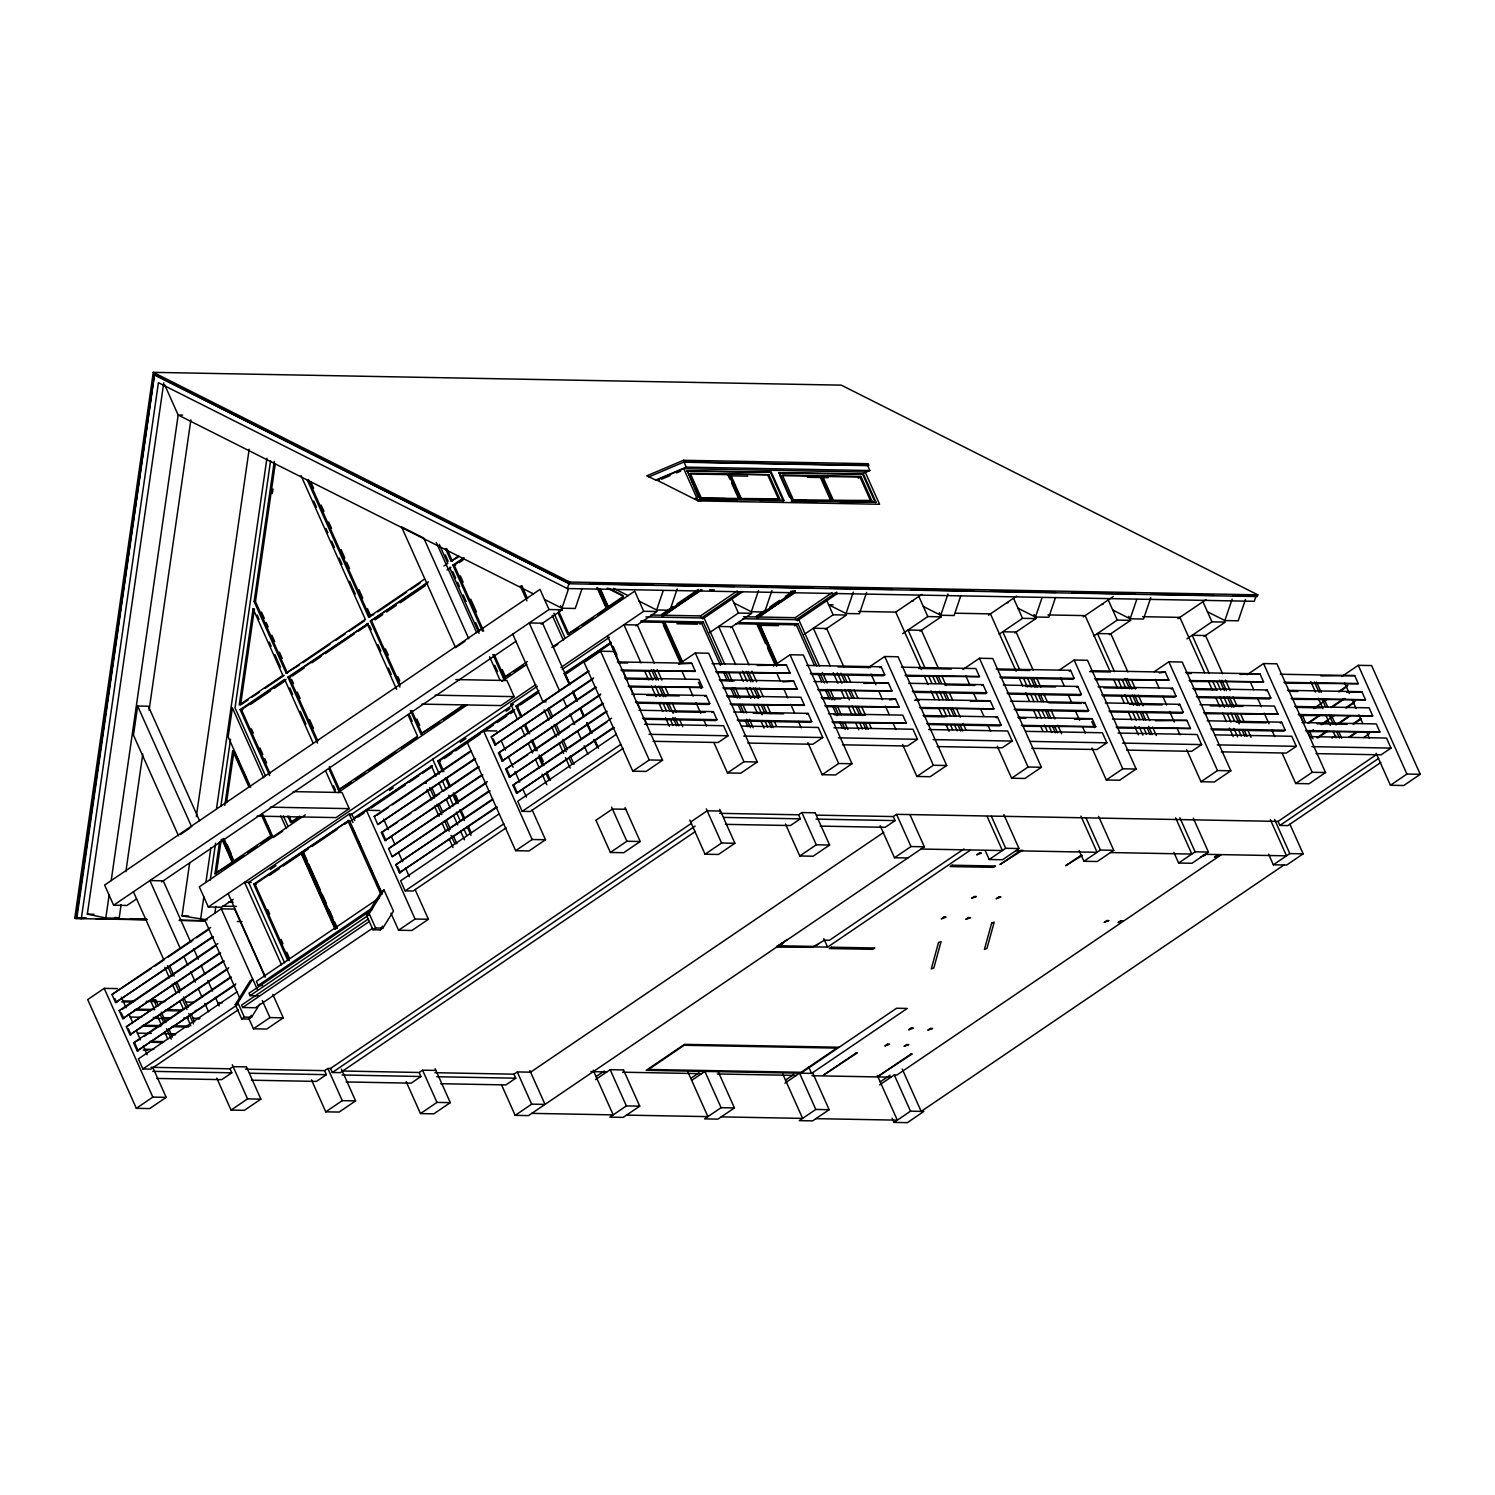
<?xml version="1.0" encoding="UTF-8"?>
<svg xmlns="http://www.w3.org/2000/svg" width="1495" height="1495" viewBox="0 0 1495 1495"><rect width="100%" height="100%" fill="white"/><g stroke="black" fill="none" stroke-linecap="round" stroke-linejoin="round"><path stroke-width="1.5" d="M74.75 918.266L153.275 372.348L841.293 385.149L1257.818 594.842L1257.239 596.561L569.203 583.76L154.415 374.927L76.226 918.565L74.75 918.266L84.075 918.435M154.415 374.927L76.899 917.668L81.328 918.603L158.414 382.683L567.315 588.544L1254.268 601.308L1256.006 596.187L1232.721 595.757M121.132 904.531L119.17 918.229L105.827 917.986L87.327 914.155L163.759 382.776M105.827 917.986L109.116 895.15M111.209 880.592L178.167 415.012L164.656 384.794M199.526 820.699L148.323 706.219L137.652 706.032L133.466 735.129L178.503 835.817M125.879 871.622L142.773 754.078M149.07 710.293L190.855 419.871M207.207 919.873L182.035 915.912L189.678 862.764M196.312 816.569L249.16 449.229M200.536 919.743L203.825 896.907M205.918 882.349L210.888 847.777M216.532 808.608L266.914 458.274M210.253 880.125L215.56 843.18M220.886 806.216L230.51 739.24M270.576 460.74L235.033 707.845L265.381 775.681M222.512 839.368L232.865 862.522L214.981 873.753L219.559 841.835M224.811 805.356L232.678 750.658L248.88 786.856M299.075 665.275L286.162 673.124L254.131 601.532L274.276 461.394M216.308 873.771L221.241 839.536M226.53 802.684L234.024 750.677M254.412 608.82L240.583 705.005L248.17 699.847M287.488 673.142L255.458 601.551L275.286 463.712M272.333 493.612L272.987 489.014M214.869 913.146L215.841 906.288M567.315 588.544L569.053 583.424L154.957 374.946M569.203 583.76L569.782 582.06L1257.818 594.842M544.498 599.458L561.933 608.222L568.455 589.03M581.798 589.273L575.257 608.465L561.933 608.222M639.206 601.214L656.641 609.979L663.163 590.787M677.216 588.899L669.966 610.24L656.641 609.979M733.914 602.971L751.331 611.754L758.582 590.413M771.925 590.674L764.674 611.997L751.331 611.754M833.07 604.821L828.622 604.727L846.039 613.511L853.29 592.169M866.633 592.431L859.382 613.754L846.039 613.511M923.331 606.484L940.747 615.267L947.998 593.945M960.612 596.318L954.09 615.51L940.747 615.267M1018.039 608.259L1035.456 617.024L1041.996 597.832M1055.321 598.075L1048.799 617.267L1035.456 617.024M1112.747 610.016L1130.164 618.78L1136.705 599.588M1150.758 597.701L1143.507 619.042L1130.164 618.78M1207.455 611.773L1224.872 620.537L1232.123 599.215M1245.466 599.476L1238.215 620.799L1224.872 620.537M235.276 1004.584L250.076 980.907L252.73 979.113L237.929 1002.79L235.276 1004.584L241.685 1018.899L248.936 1019.048L251.571 1017.254L259.831 1004.023M248.936 1019.048L251.291 1015.273M366.555 915.426L381.356 891.749L383.991 889.955L393.465 911.109L382.851 928.096L380.197 929.89L372.965 929.74L366.555 915.426L369.19 913.651L383.991 889.955M380.197 929.89L382.57 926.115M286.162 673.124L365.322 619.36L301 475.578M307.129 479.671L368.611 617.117L424.599 579.088M443.922 565.97L447.771 563.353L439.306 544.404M445.491 548.628L451.079 561.111L458.647 555.953M251.964 697.268L259.551 692.129M265.232 688.261L284.181 675.385M302.924 662.659L329.965 644.289M335.758 640.365L345.401 633.805M349.269 631.189L364.724 620.687M368.611 617.117L373.806 614.52M377.674 611.904L406.64 592.226M410.49 589.609L420.151 583.05M451.079 561.111L458.087 557.28M269.642 775.587L240.134 709.62L284.648 679.384L313.202 743.221M317.463 743.108L287.956 677.142L368.443 623.415L289.283 677.179L317.837 740.997M399.912 687.102L370.424 621.135L428.336 581.798M482.38 631.096L452.873 565.147L464.011 557.579M285.993 679.403L241.461 709.658L270.016 773.494M370.424 621.135L427.738 583.143M447.042 570.025L450.911 567.409L449.584 567.371L479.073 633.338M463.487 558.868L454.2 565.166L483.707 631.133M250.226 704.631L270.632 690.783M274.332 688.261L285.47 680.692M292.553 675.889L304.139 668.022M311.857 662.771L321.518 656.212M325.368 653.595L354.334 633.917M358.202 631.301L367.845 624.742M375.021 619.883L382.739 614.632M386.607 612.016L396.25 605.456M400.118 602.84L425.215 585.797M459.245 562.662L462.964 560.158M698.352 497.368L687.308 470.738L771.345 472.308L783.959 500.507L759.946 500.507M180.39 834.546L189.809 828.137M465.001 641.243L455.564 647.653L401.52 526.819L423.72 537.994L468.757 638.683M729.373 474.214L740.174 498.377L741.24 498.396L730.438 474.233L729.373 474.214L728.046 475.111L729.859 479.129M730.438 474.233L768.916 474.719L779.717 498.881L763.029 499.255M695.53 488.024L700.034 498.097L779.717 498.881M783.959 500.507L699.249 499.386L736.605 500.078M549.001 609.53L539.994 589.385L104.613 885.077L113.62 905.222L549.001 609.53L562.344 609.773L560.55 605.737M136.587 898.925L126.963 905.465L113.62 905.222M161.628 881.919L516.111 641.168M541.153 624.163L562.344 609.773M686.654 471.187L771.345 472.308M863.381 474.008L778.689 472.906L863.381 474.008L875.995 502.208L840.321 502.002M214.981 873.753L270.782 835.836L261.251 814.551M287.713 816.027L290.572 822.399L299.86 816.102M328.881 768.636L338.393 789.921L417.553 736.157L408.042 714.872M410.396 710.517L420.861 733.914L463.338 705.061M492.845 654.511L503.329 677.908L527.436 661.538M558.121 612.931L567.633 634.235L623.452 596.337L607.12 588.114M596.991 587.498L606.372 608.484L608.764 607.605M243.666 855.196L234.192 861.625L223.858 838.546M247.46 852.617L256.953 846.17M260.747 843.591L272.127 835.873M293.767 821.166L299.336 817.391M338.393 789.921L351.325 782.072M355.175 779.456L364.836 772.896M368.704 770.28L395.726 751.91M401.52 747.986L416.974 737.502M420.861 733.914L439.567 722.141M443.436 719.525L464.665 705.098M503.329 677.908L510.225 674.152M513.925 671.647L523.213 665.331M567.633 634.235L578.453 627.825M582.246 625.246L593.627 617.51M597.421 614.931L606.895 608.502L597.514 587.516M622.948 597.608L608.222 607.605L599.738 588.656M305.279 814.868L199.321 886.834L208.328 906.979L221.671 907.222L233.22 899.373M338.019 792.63L467.094 704.967M501.778 681.421L526.819 664.415M551.861 647.41L634.702 591.142L643.71 611.287L657.053 611.53L635.861 625.919M282.648 831.183L273.211 837.574L262.896 814.513M554.047 646.849L557.822 644.289M830.005 498.975L820.082 476.812L821.409 475.915L822.474 475.933L833.294 500.115L832.21 500.096M822.474 475.933L820.082 476.812M790.276 495.779L792.07 499.797L871.772 500.601L860.952 476.419L782.259 474.961L793.06 499.124M875.995 502.208L791.303 501.087L816.98 501.572M293.226 791.621L342.056 792.518L349.251 808.645L336.057 817.597L257.028 816.12M455.825 679.571L506.973 680.524L514.168 696.633L500.974 705.584L421.945 704.126M208.328 906.979L535.827 684.542M560.868 667.536L643.71 611.287M354.726 820.493L351.886 814.14L349.213 814.084L248.618 882.405L284.611 962.892M517.457 719.151L510.823 704.313L537.396 686.28M562.083 669.517L609.53 637.281M270.259 869.567L275.958 865.698M350.484 815.074L512.972 704.724M389.466 790.463L393.278 787.884M460.236 742.417L465.954 738.511M506.095 711.265L509.907 708.667M287.9 960.631L253.72 884.199L349.045 820.381L302.7 851.851L336.898 928.283M520.69 716.722L515.924 706.107L538.947 690.466M563.895 673.535L611.268 642.289L564.923 673.759L569.67 684.374M335.048 929.18L300.85 852.729L303.242 851.87L307.036 860.354M538.499 691.699L517.27 706.126L522.017 716.74M303.242 851.87L300.85 852.729M269.81 875.117L279.397 868.614M283.228 865.997L308.176 849.067M312.007 846.469L336.954 829.519M344.635 824.306L348.466 821.708M356.913 816.905L432.522 765.552L353.68 818.157L355.006 818.195M442.539 771.663L437.792 761.048L513.402 709.676M520.522 704.855L537.789 693.119M566.568 673.591L587.666 659.258M591.497 656.641L610.689 643.616M117.544 988.606L104.201 988.363L87.7 999.576L136.344 1108.318L149.687 1108.561L166.188 1097.367L152.826 1067.505M265.157 977.319L234.622 909.091L221.297 908.848L204.796 920.042L240.097 998.94M379.767 810.533L366.425 810.271L349.923 821.484L382.365 893.973M496.845 730.999L483.52 730.756L467.019 741.95L515.663 850.692L529.006 850.954L545.488 839.741L532.145 809.898M600.598 651.222L584.115 662.434L632.759 771.177L646.102 771.42L662.584 760.226L613.94 651.484L600.598 651.222L649.241 759.983L662.584 760.226M514.747 709.714L439.119 761.067L443.865 771.682M358.239 816.924L363.902 813.074M371.47 807.935L405.5 784.838M409.275 782.259L418.731 775.849M422.524 773.27L431.962 766.86M444.239 758.526L451.808 753.387M455.583 750.826L480.157 734.12M483.931 731.56L493.387 725.131M497.181 722.571L506.618 716.142M510.412 713.582L514.187 711.022M858.317 478.213L860.952 476.419M673.198 606.521L661.594 614.408L662.322 616.015L702.033 589.778M677.067 603.905L698.314 589.46M698.67 590.263L661.967 615.211L650.942 615.006M663.388 616.033L697.81 591.609M662.322 616.015L700.968 589.759M213.449 936.823L115.582 1002.566L111.975 994.511L210.664 927.461M475.672 758.75L377.786 824.474L374.199 816.419L471 750.677M592.767 679.216L494.882 744.94L491.276 736.885L588.096 671.143M150.995 968.741L111.975 994.511M154.789 966.162L164.282 959.715M168.075 957.136L192.762 940.374M196.555 937.795L207.936 930.058M377.151 815.149L388.55 807.412M392.344 804.833L470.159 751.985M589.161 671.162L491.276 736.885M662.36 622.817L664.733 621.939L682.71 662.117M664.733 621.939L701.566 623.079L720.478 665.368M115.582 1002.566L212.383 936.804M377.786 824.474L474.606 758.731M494.882 744.94L593.59 677.908M220.643 952.95L122.777 1018.674L119.17 1010.62L217.878 943.569M482.866 774.858L385 840.582L381.393 832.528L478.194 766.785M599.962 695.324L502.096 761.048L498.489 752.994L595.29 687.251M663.033 615.23L700.501 615.921L737.222 590.992M122.141 1009.349L215.149 946.185M381.393 832.528L397.651 822.231M401.445 819.652L410.938 813.205M414.732 810.626L439.418 793.864M443.211 791.285L479.278 766.804M498.489 752.994L596.356 687.27M843.853 500.769L871.772 500.601M740.062 591.684L701.417 617.94L700.501 615.921M702.687 618.93L742.94 591.59M699.922 624.2L703.211 621.957L722.122 664.247M122.777 1018.674L219.578 952.932M385 840.582L481.801 774.84M502.096 761.048L600.803 694.016M158.507 1005.929L155.723 999.688L150.958 1001.444L154.676 1009.76M227.857 969.059L129.99 1034.783L126.384 1026.729L223.185 960.986M490.08 790.967L392.213 856.691L388.607 848.637L487.314 781.605M607.176 711.433L509.309 777.157L505.702 769.103L602.504 703.36M224.25 961.005L126.384 1026.729M486.473 782.913L388.607 848.637M505.702 769.103L527.642 754.956M531.435 752.377L569.408 726.589M573.202 724.01L603.569 703.379M709.471 632.703L738.418 613.043L751.761 613.286L730.569 627.676M129.99 1034.783L228.698 967.751M392.213 856.691L489.014 790.948M509.309 777.157L606.11 711.414M678.823 664.191L695.306 652.997L708.649 653.24L757.292 761.983L740.81 773.177L727.467 772.934L714.105 743.09M765.963 609.605L756.302 616.164L757.031 617.771L794.817 592.861M769.832 606.97L779.493 600.411M785.286 596.468L793.023 591.216M795.321 590.712L756.676 616.968L743.445 616.725M758.096 617.79L792.518 593.365M757.031 617.771L793.752 592.842M621.957 670.9L695.343 671.348L691.755 663.294L678.805 663.967M235.07 985.168L137.185 1050.892L133.597 1042.837L230.398 977.095M497.293 807.076L399.408 872.8L395.82 864.745L492.621 799.003M614.37 727.56L516.504 793.284L512.897 785.23L611.604 718.179M133.597 1042.837L140.343 1038.988M144.155 1036.409L168.823 1019.646M172.616 1017.067L231.463 977.113M491.78 800.311L395.82 864.745M512.897 785.23L565.222 750.434M569.016 747.855L606.97 722.066M777.419 663.873L759.441 623.695L758.376 623.677L757.068 624.574L765.571 643.597M776.765 664.322L759.441 623.695M194.985 1011.162L196.312 1010.265M137.185 1050.892L235.892 983.86M399.408 872.8L496.228 807.057M516.504 793.284L613.305 727.523M237.107 991.858L138.4 1058.909L142.903 1068.962L150.902 1069.112L238.21 1009.816M499.311 813.785L400.623 880.817L405.126 890.889L413.125 891.02L506.132 827.856M616.407 734.251L517.7 801.283L522.222 811.355L530.22 811.505L623.228 748.341M198.592 1019.216L199.919 1018.319L192.93 1018.188M379.263 897.934L256.392 981.393L258.186 985.411L262.466 985.504M757.741 616.986L795.209 617.678L831.93 592.749M836.695 592.132L796.125 619.696L795.209 617.678M258.186 985.411L373.395 907.185M797.396 620.687L837.649 593.365M371.863 909.782L248.992 993.241L250.076 995.651L258.598 995.801M629.171 687.009L702.557 687.457L698.95 679.403L624.555 678.02M250.076 995.651L369.115 914.809M794.63 625.956L797.919 623.733L816.831 666.022M142.903 1068.962L237.798 1004.509M405.126 890.889L503.815 823.838M522.222 811.355L620.911 744.323M368.312 919.014L241.592 1005.089L242.676 1007.499L255.477 1007.742L372.591 928.189M242.676 1007.499L369.377 921.443M704.836 696.408L706.163 695.511L709.77 703.566L708.443 704.463L636.384 703.117M804.179 634.459L833.126 614.8L846.469 615.043L825.277 629.451M241.685 1018.899L244.32 1017.105L251.571 1017.254M372.965 929.74L375.6 927.965L382.851 928.096M773.532 665.948L790.014 654.754L803.357 654.997L852 763.739L835.518 774.952L822.175 774.69L807.861 742.716M712.05 712.517L713.377 711.62L716.965 719.674L715.656 720.571L643.579 719.226M716.666 672.657L790.051 673.105L786.463 665.051L757.236 665.424M136.344 1108.318L152.845 1097.106L166.188 1097.367M248.675 1018.132L253.44 1028.784L269.941 1017.59L283.284 1017.833L272.781 994.381M390.942 913.165L398.567 930.226L415.068 919.033L428.411 919.275L415.049 889.413M515.663 850.692L532.164 839.499L545.488 839.741M632.759 771.177L649.241 759.983M283.284 1017.833L266.783 1029.046L253.44 1028.784M428.411 919.275L411.91 930.469L398.567 930.226M723.879 688.765L797.265 689.214L793.658 681.159L783.044 681.888M895.711 612.128L921.836 594.393M150.958 1067.318L229.987 1068.794L233.145 1066.645L246.469 1066.907M595.963 820.232L612.445 809.038L625.788 809.281M229.987 1068.794L231.8 1072.812L221.746 1079.633L156.657 1078.437M644.495 724.253L723.543 725.71L728.046 735.783L718.161 742.51L653.053 741.296M902.793 633.562L927.834 616.557L941.177 616.818L939.365 612.782M726.477 695.885L800.871 697.268L804.478 705.322L731.092 704.874M919.986 631.208L941.177 616.818M868.24 667.704L884.722 656.511L898.065 656.753L946.709 765.496L930.226 776.709L916.883 776.466L902.569 744.473M806.758 714.274L808.085 713.377L811.673 721.431L810.365 722.328L738.287 720.982M879.845 667.704L881.172 666.807L884.76 674.862L883.452 675.759L811.374 674.413M216.756 1078.082L231.052 1110.075L247.553 1098.881L260.896 1099.124L246.675 1067.337M596.056 820.475L610.371 852.468L626.872 841.255L640.196 841.517L625.041 807.599M727.467 772.934L743.949 761.74L757.292 761.983M260.896 1099.124L244.395 1110.318L231.052 1110.075M640.196 841.517L623.714 852.711L610.371 852.468M818.587 690.522L891.973 690.97L888.366 682.916L863.811 683.383M988.494 615.192L1016.544 596.15M245.516 1069.168L324.565 1070.644L327.853 1068.42L330.507 1068.458L691.4 823.353M690.671 822.007L707.154 810.795L720.497 811.056M324.565 1070.644L326.377 1074.662L316.454 1081.408L251.366 1080.194M741.539 726.047L818.251 727.467L822.755 737.54L812.869 744.267L747.762 743.052M330.507 1068.458L332.32 1072.494L695.138 826.081M695.418 831.463L340.318 1072.644L332.32 1072.494M825.782 706.649L899.186 707.079L895.58 699.025L889.6 699.847M999.09 634.254L1022.543 618.332L1035.886 618.575L1034.073 614.538M1014.694 632.964L1035.886 618.575M962.948 669.48L979.431 658.267L992.773 658.51L1041.417 767.271L1024.935 778.465L1011.592 778.222L997.277 746.229M311.465 1079.857L325.76 1111.832L342.262 1100.638L355.604 1100.881L341.383 1069.093M689.812 820.101L705.079 854.224L721.58 843.012L734.905 843.273L719.749 809.356M822.175 774.69L838.658 763.496L852 763.739M828.398 713.75L902.774 715.133L906.381 723.188L832.995 722.758M901.485 667.181L975.88 668.564L979.468 676.618L906.082 676.188M355.604 1100.881L339.103 1112.074L325.76 1111.832M734.905 843.273L718.422 854.467L705.079 854.224M981.766 685.57L983.075 684.673L986.681 692.727L985.354 693.624L913.296 692.297M1083.202 616.949L1113.158 596.598M342.523 1070.999L419.142 1072.494L422.562 1070.177L435.886 1070.42M719.525 813.336L798.573 814.794L801.862 812.551L815.205 812.813M419.142 1072.494L420.936 1076.512L411.162 1083.165L346.074 1081.95M798.573 814.794L800.367 818.83L790.481 825.539L725.374 824.343M833.911 727.766L912.959 729.242L917.463 739.296L907.558 746.024L842.47 744.809M920.49 708.406L993.895 708.854L990.288 700.781L970.367 701.342M1093.798 636.01L1117.251 620.089L1130.594 620.332L1128.781 616.295M1109.402 634.721L1130.594 620.332M1059.488 669.984L1074.139 660.024L1087.482 660.285L1136.125 769.028L1119.643 780.222L1106.3 779.979L1091.985 747.986M996.175 717.806L997.483 716.909L1001.089 724.963L999.781 725.86L927.704 724.514M1069.261 671.218L1070.569 670.321L1074.176 678.375L1072.868 679.272L1000.79 677.945M406.173 1081.614L420.469 1113.588L436.97 1102.394L450.313 1102.637L435.138 1068.738M785.473 824.007L799.788 855.981L816.289 844.787L829.613 845.03L815.392 813.243M916.883 776.466L933.366 765.253L946.709 765.496M450.313 1102.637L433.812 1113.85L420.469 1113.588M829.613 845.03L813.13 856.224L799.788 855.981M1076.475 687.345L1077.783 686.448L1081.39 694.502L1080.063 695.399L1008.004 694.054M1177.91 618.706L1205.96 599.663M434.914 1072.7L513.962 1074.176L517.27 1071.934L530.594 1072.177L883.769 832.323M816.55 815.13L893.281 816.569L896.57 814.326L1278.075 821.409L1376.783 754.377M513.962 1074.176L515.756 1078.194L505.871 1084.921L440.782 1083.707M893.281 816.569L895.075 820.587L885.189 827.314L820.082 826.1M928.619 729.523L1007.667 730.999L1012.171 741.072L1002.267 747.78L937.178 746.566M1083.669 703.454L1084.996 702.557L1088.603 710.611L1087.276 711.508L1015.198 710.162M1186.918 638.851L1211.959 621.845L1225.302 622.088L1204.11 636.478M1154.196 671.741L1168.847 661.799L1182.19 662.042L1230.833 770.785L1214.351 781.978L1201.008 781.736L1186.694 749.761M1022.412 726.271L1095.798 726.719L1092.191 718.665L1074.606 719.263M1095.499 679.702L1168.884 680.15L1165.278 672.096L1159.316 672.899M501.834 1085.501L515.177 1115.363L531.678 1104.151L545.021 1104.394L529.847 1070.495M880.181 825.763L894.496 857.738L910.997 846.544L924.321 846.787L910.1 814.999M1011.592 778.222L1028.074 767.01L1041.417 767.271M787.192 939.477L776.653 946.634L782.857 943.532L781.268 943.513M924.321 846.787L528.52 1115.606L515.177 1115.363M596.075 1076.606L604.316 1071.018M595.515 1079.614L610.166 1069.672L623.508 1069.915M1171.183 689.102L1172.491 688.205L1176.098 696.259L1174.771 697.156L1102.712 695.81M1025.663 731.335L1102.376 732.756L1106.879 742.828L1096.975 749.537L1031.886 748.341M813.467 947.325L776.522 947.101M963.957 848.936L829.482 940.262L824.549 940.168L812.402 947.307L818.606 944.205M1178.378 705.21L1179.704 704.313L1183.311 712.367L1181.984 713.264L1109.907 711.919M814.663 946.896L827.595 947.12L969.975 850.431M1247.073 674.75L1263.555 663.556L1276.898 663.799L1325.542 772.541L1309.059 783.754L1295.716 783.492L1282.355 753.648M1117.12 728.028L1190.506 728.476L1186.899 720.422L1155.373 720.758M1190.207 681.458L1263.593 681.907L1259.986 673.853L1240.084 674.394M639.729 1106.169L626.386 1105.908L609.885 1117.12L623.228 1117.363L639.729 1106.169L623.602 1070.14M985.392 850.973L989.204 859.494L1005.686 848.3L1019.029 848.543L1003.874 814.644M1106.3 779.979L1122.782 768.785L1136.125 769.028M1019.029 848.543L1002.547 859.756L989.204 859.494M1021.066 850.169L999.949 864.521L1022.673 850.206M690.783 1078.381L699.025 1072.775M692.054 1080.138L704.874 1071.429L721.095 1107.683L734.437 1107.926L718.31 1071.896M1265.873 690.858L1267.199 689.961L1270.806 698.015L1269.479 698.913L1197.42 697.567M1118.036 733.055L1197.084 734.512L1201.588 744.585L1191.683 751.312L1126.595 750.098M1200.018 704.687L1274.413 706.07L1278.019 714.124L1204.615 713.676M1341.781 676.506L1358.264 665.312L1371.606 665.555L1420.25 774.298L1403.749 785.51L1390.425 785.267L1376.11 753.274M1080.941 855.308L1065.58 865.736L1082.548 855.346M1280.299 723.075L1281.607 722.178L1285.214 730.233L1283.906 731.13L1211.828 729.784M1284.915 683.215L1358.301 683.663L1354.694 675.609L1320.832 675.908M721.095 1107.683L704.593 1118.877L717.936 1119.12L734.437 1107.926M1079.147 850.599L1083.912 861.269L1100.395 850.057L1113.738 850.319L1098.582 816.401M1201.008 781.736L1217.491 770.542L1230.833 770.785M1313.713 708.462L1326.999 699.454M1338.399 691.718L1347.892 685.271M1314.778 708.499L1318.59 705.92M1339.464 691.736L1347.051 686.579M1113.738 850.319L1097.255 861.512L1083.912 861.269M1307.826 722.963L1319.225 715.245M1330.606 707.509L1343.893 698.483M1308.891 722.982L1320.291 715.264M1331.671 707.527L1344.958 698.501M785.492 1080.138L793.733 1074.531M784.931 1083.146L799.582 1073.186L815.803 1109.439L829.146 1109.682L813.018 1073.653M1292.129 699.324L1365.514 699.772L1361.908 691.718L1346.64 692.353M800.909 1073.204L896.57 1008.247L907.241 1008.452L811.579 1073.41L808.739 1067.056M1309.527 732.307L1313.339 729.747M1320.926 724.589L1334.213 715.563M1345.593 707.826L1355.087 701.379M1321.991 724.608L1327.691 720.74M1346.659 707.845L1354.264 702.687M1215.061 734.849L1291.792 736.269L1296.296 746.341L1286.391 753.069L1221.303 751.854M1316.927 737.801L1326.42 731.354M1335.913 724.907L1349.2 715.881M1318.011 737.82L1327.485 731.373M1338.885 723.636L1350.265 715.899M1331.933 738.119L1335.726 735.54M1352.807 723.935L1360.394 718.777M1353.872 723.954L1361.459 718.796M1294.726 706.444L1369.121 707.826L1372.709 715.881L1299.323 715.451M1348.826 737.147L1356.413 731.989M1349.892 737.166L1357.479 732.008M815.803 1109.439L799.302 1120.633L812.645 1120.876L829.146 1109.682M1173.855 852.356L1178.621 863.026L1195.103 851.814L1208.446 852.075L1193.29 818.157M1295.716 783.492L1312.199 772.298L1325.542 772.541M1363.814 737.465L1369.495 733.596M1301.921 722.552L1376.316 723.935L1379.922 731.989L1306.537 731.56M1208.446 852.075L1191.964 863.269L1178.621 863.026M880.2 1081.894L890.086 1075.167M879.639 1084.903L894.29 1074.942L896.963 1074.998L1221.191 854.804M1309.769 736.605L1386.5 738.044L1391.004 748.098L1381.1 754.826L1316.011 753.611M1278.075 821.409L1279.87 825.446L1378.577 758.413M1380.894 762.413L1287.886 825.595L1279.87 825.446M894.01 1122.39L910.511 1111.196L923.835 1111.439L907.353 1122.652L894.01 1122.39L892.104 1118.129M1268.564 854.131L1273.329 864.783L1289.811 853.589L1303.154 853.832L1289.886 824.156M1390.425 785.267L1406.907 774.055L1420.25 774.298M1283.999 864.988L921.182 1111.402L902.214 1069M1303.154 853.832L1286.672 865.026L1273.329 864.783M648.886 476.886L684.28 461.899L868.894 465.337L868.165 463.693L683.551 460.273L646.793 475.821L655.726 480.063L659.463 480.119M655.726 480.063L686.28 467.131L869.828 470.533L867.642 465.636L684.093 462.217L686.28 467.131M683.738 468.683L656.791 480.082L698.146 500.9L879.565 504.263L865.156 472.046L683.738 468.683L698.146 500.9M661.575 479.222L670.059 475.634M676.431 472.943L680.673 471.149M863.718 473.13L869.828 470.533M182.614 415.105L178.167 415.012L533.397 593.87M768.916 474.719L690.223 473.261L701.024 497.424M689.232 473.934L728.7 474.662L739.52 498.825M783.586 475.672L820.755 476.363L831.556 500.545M821.82 476.382L859.961 477.092L870.781 501.274M729.242 475.821L747.762 476.157M807.393 477.279L828.23 477.652M700.034 498.097L725.58 498.564M792.07 499.797L806.011 500.059M452.873 565.147L455.545 565.185M590.002 583.816L652.885 584.975M669.181 585.292L734.381 586.507M750.677 586.806L813.56 587.965M829.856 588.283L892.739 589.441M911.371 589.796L974.235 590.955M990.531 591.254L1055.75 592.469M1072.046 592.767L1134.911 593.945M1151.225 594.244L1214.089 595.421M709.733 589.778L714.348 589.871M790.612 591.272L795.228 591.366M912.23 600.897L913.557 600.934M1006.939 602.672L1008.265 602.691M1101.647 604.428L1102.974 604.447M858.541 611.418L895.748 612.109L921.443 669.592M955.567 613.212L990.438 613.866L1016.151 671.348M1047.958 614.931L1085.146 615.622L1109.907 670.975M1142.666 616.688L1179.854 617.379L1204.615 672.731M254.131 601.532L255.458 601.551M645.952 616.912L704.07 617.977L724.851 664.415M742.996 618.706L798.779 619.752L819.559 666.172M641 620.799L703.211 621.957M738.007 622.611L797.919 623.733M640.963 621.957L663.014 622.369L680.991 662.547M735.671 623.714L757.722 624.125L776.634 666.415M758.787 624.144L796.274 624.835L814.252 665.013M676.88 623.77L697.604 624.163M757.759 625.284L778.503 625.658M617.36 661.911L691.755 663.294M712.068 663.668L786.463 665.051M806.777 665.424L881.172 666.807M996.193 668.938L1070.569 670.321M1090.901 670.713L1165.278 672.096M1185.591 672.47L1259.986 673.853M1280.299 674.226L1354.694 675.609M618.351 662.846L627.657 663.014M838.004 666.919L870.538 667.536M918.752 668.433L951.306 669.031M999.52 669.928L1029.737 670.489M1089.575 671.61L1110.505 671.984M1186.6 673.404L1191.253 673.497M620.948 669.966L695.343 671.348M715.656 671.722L790.051 673.105M810.365 673.479L884.76 674.862M905.073 675.235L979.468 676.618M999.781 677.011L1074.176 678.375M1094.489 678.767L1168.884 680.15M1189.198 680.524L1263.593 681.907M1283.906 682.281L1358.301 683.663M565.465 673.778L564.4 673.759L568.193 682.243M719.263 679.776L793.658 681.159M813.971 681.533L888.366 682.916M908.68 683.29L983.075 684.673M1003.388 685.065L1077.783 686.448M1098.096 686.822L1172.491 688.205M1192.804 688.578L1267.199 689.961M1287.513 690.335L1361.908 691.718M625.564 678.954L653.464 679.477M720.272 680.711L734.232 680.972M944.56 684.878L974.777 685.439M1025.327 686.392L1055.545 686.952M1103.758 687.849L1136.293 688.447M1193.814 689.513L1217.061 689.942M1288.522 691.269L1297.828 691.456M287.956 677.142L290.628 677.198M628.162 686.074L702.557 687.457M722.87 687.831L797.265 689.214M817.578 689.587L891.973 690.97M912.286 691.344L986.681 692.727M1006.995 693.119L1081.39 694.502M1101.703 694.876L1176.098 696.259M1196.411 696.633L1270.806 698.015M1291.119 698.389L1365.514 699.772M631.768 694.128L706.163 695.511M821.185 697.642L895.58 699.025M915.893 699.398L990.288 700.781M1010.601 701.174L1084.996 702.557M1105.31 702.93L1179.704 704.313M646.718 695.324L679.272 695.922M727.486 696.819L760.021 697.436M822.194 698.595L840.788 698.931M914.566 700.295L919.219 700.389M1048.799 702.799L1081.352 703.397M1129.566 704.294L1162.101 704.911M1210.315 705.808L1242.868 706.406M1295.735 707.397L1321.3 707.864M435.138 695.156L514.168 696.633M635.375 702.183L709.77 703.566M730.083 703.939L804.478 705.322M824.792 705.696L899.186 707.079M919.5 707.471L993.895 708.854M1014.208 709.228L1088.603 710.611M1108.916 710.985L1183.311 712.367M1203.625 712.741L1278.019 714.124M1298.333 714.498L1372.709 715.881M543.974 701.846L546.105 701.884M510.823 704.313L513.495 704.369M515.924 706.107L518.597 706.163M638.982 710.237L713.377 711.62M733.69 711.994L808.085 713.377M923.088 715.526L997.483 716.909M1017.796 717.282L1092.191 718.665M1112.504 719.039L1186.899 720.422M1207.212 720.796L1281.607 722.178M672.526 711.788L705.079 712.386M753.293 713.283L783.511 713.844M834.042 714.778L864.26 715.339M924.097 716.46L945.027 716.852M1018.805 718.217L1025.776 718.347M1236.122 722.253L1266.34 722.814M1316.889 723.748L1347.107 724.327M240.134 709.62L242.788 709.676M642.57 718.291L716.965 719.674M737.278 720.048L811.673 721.431M831.986 721.805L906.381 723.188M926.694 723.58L1001.089 724.963M1021.403 725.337L1095.798 726.719M1116.111 727.093L1190.506 728.476M1210.819 728.85L1285.214 730.233M1305.527 730.606L1379.922 731.989M648.998 734.307L728.046 735.783M743.706 736.082L822.755 737.54M838.415 737.839L917.463 739.296M933.123 739.595L1012.171 741.072M1030.167 741.389L1106.879 742.828M1122.539 743.108L1201.588 744.585M1217.248 744.884L1296.296 746.341M1311.956 746.64L1391.004 748.098M437.792 761.048L440.464 761.086M424.244 783.174L426.374 783.212M270.221 807.169L349.251 808.645M723.655 817.41L800.367 818.83M816.027 819.111L895.075 820.587M374.199 816.419L375.264 816.438M290.572 822.399L291.917 822.418L289.058 816.046M921.032 849.029L1002.397 850.543L987.167 816.476M1015.74 850.786L1097.106 852.299L1080.922 816.102M1110.449 852.542L1191.814 854.056L1175.631 817.877M1205.157 854.318L1286.522 855.831L1270.339 819.634M1203.12 855.14L1205.25 855.196L1200.485 856.934M894.496 857.738L907.839 857.999M234.715 861.643L233.65 861.625L223.334 838.527M251.272 882.461L244.601 882.33L281.546 964.892M253.72 884.199L256.374 884.255M228.529 902.12L233.127 902.214M222.456 906.157L236.397 906.418M87.327 914.155L93.998 914.267M182.035 915.912L188.706 916.024M76.357 917.668L86.205 917.855M130.457 918.678L146.753 918.976M95.736 918.659L147.052 919.612M179.699 920.21L205.357 920.696M76.226 918.565L146.547 919.799M179.138 920.415L204.759 920.883M237.35 921.499L242.022 921.574M779.568 945.774L813.71 946.41M122.964 1000.921L134.587 1001.145M146.211 1001.351L164.805 1001.706M185.735 1002.08L192.706 1002.211M217.672 1002.678L222.325 1002.771M121.637 1001.818L133.261 1002.024M135.858 1009.144L154.452 1009.499M166.076 1009.704L182.353 1010.003M134.55 1010.041L150.808 1010.34M164.768 1010.601L181.044 1010.9M119.17 1010.62L120.235 1010.639M130.158 1017.03L141.782 1017.254M153.406 1017.46L158.059 1017.553M162.712 1017.628L172.018 1017.815M183.642 1018.02L188.295 1018.114M156.751 1018.45L170.692 1018.712M143.071 1025.252L161.666 1025.607M173.289 1025.813L189.566 1026.131M141.745 1026.149L160.339 1026.504M171.962 1026.71L188.239 1027.028M137.372 1033.138L151.313 1033.4M162.936 1033.624L174.56 1033.83M170.916 1034.689L175.569 1034.764M839.181 1047.229L684.448 1044.351L646.176 1070.327L812.925 1073.429M150.266 1041.361L164.226 1041.623M151.275 1042.314L162.899 1042.52M144.585 1049.247L153.873 1049.434M143.258 1050.144L147.912 1050.237M590.899 1071.616L606.877 1071.915M622.537 1072.195L701.585 1073.672M717.245 1073.952L796.293 1075.428M811.953 1075.709L890.983 1077.185M152.752 1071.354L231.8 1072.812M249.646 1073.242L326.377 1074.662M436.727 1076.736L515.756 1078.194M531.828 1113.364L613.193 1114.878L593.197 1070.177M626.536 1115.12L707.901 1116.634L687.906 1071.934M721.244 1116.877L802.609 1118.391L782.614 1073.69M815.934 1118.652L897.318 1120.147L877.322 1075.447M342.019 1074.98L420.936 1076.512M115.059 917.369L119.17 918.229M695.268 498.153L700.819 500.956M613.567 588.301L628.106 595.627M608.857 588.339L622.798 595.346M153.275 372.348L569.782 582.06M1358.264 665.312L1406.907 774.055M1344.64 682.916L1349.406 693.568M1352.265 699.959L1356.077 708.499M1358.936 714.89L1362.767 723.43M1366.579 731.952L1369.439 738.343M1316.553 682L1321.206 692.391M1323.991 698.632L1327.709 706.948M1331.428 715.264L1335.147 723.58M1338.866 731.896L1341.669 738.138M1314.423 681.963L1319.076 692.353M1321.86 698.595L1325.579 706.911M1329.298 715.227L1333.017 723.543M1336.736 731.859L1339.52 738.1M1310.853 681.683L1315.507 692.073M1318.291 698.314L1322.944 708.705M1325.729 714.946L1330.382 725.337M1333.166 731.578L1335.951 737.801M1305.49 722.197L1302.706 715.956L1300.557 715.918L1303.36 722.16M1309.209 730.513L1312.928 738.829M1307.079 730.457L1310.797 738.773M1263.555 663.556L1312.199 772.298M1250.885 683.29L1253.744 689.681M1257.557 698.202L1261.369 706.743M1264.228 713.134L1269.012 723.804M1271.871 730.195L1274.73 736.587M1202.952 601.7L1211.959 621.845M1222.574 673.684L1205.512 635.524L1192.169 635.282L1209.212 673.385M1225.414 680.038L1230.161 690.634M1233.001 696.988L1236.795 705.472M1240.588 713.956L1244.382 722.421M1248.175 730.905L1251.016 737.259M1221.845 680.244L1226.498 690.634M1229.282 696.876L1233.936 707.266M1236.72 713.507L1240.439 721.823M1244.158 730.139L1246.961 736.381M1219.714 680.206L1224.368 690.597M1227.152 696.838L1231.805 707.228M1234.59 713.47L1239.243 723.86M1242.027 730.102L1244.812 736.325M1217.079 682L1220.798 690.316M1223.583 696.558L1228.236 706.948M1231.02 713.171L1234.739 721.487M1238.458 729.803L1241.242 736.045M1213.006 681.851L1216.78 690.316M1219.621 696.67L1224.368 707.266M1227.208 713.601L1230.983 722.066M1233.842 728.42L1237.617 736.885M1274.562 819.466L1289.811 853.589M1208.427 681.253L1212.239 689.774M1216.052 698.277L1219.864 706.799M1222.723 713.19L1226.517 721.711M1229.376 728.084L1233.188 736.605M1168.847 661.799L1217.491 770.542M1155.224 679.384L1159.036 687.924M1162.848 696.446L1166.661 704.967M1169.52 711.377L1174.304 722.029M1177.163 728.439L1180.022 734.83M1108.243 599.943L1117.251 620.089M1127.865 671.928L1110.804 633.768L1097.461 633.525L1114.504 671.629M1131.659 680.393L1135.453 688.877M1138.293 695.231L1143.04 705.827M1145.88 712.181L1149.674 720.665M1152.514 727.019L1156.308 735.503M1127.137 678.487L1131.79 688.877M1134.574 695.119L1139.227 705.509M1142.012 711.751L1145.731 720.067M1148.534 726.29L1152.253 734.606M1125.006 678.45L1129.659 688.84M1132.444 695.082L1137.097 705.472M1139.881 711.713L1143.6 720.029M1147.319 728.345L1150.103 734.568M1122.371 680.244L1126.09 688.56M1129.809 696.876L1133.528 705.192M1136.312 711.414L1140.031 719.73M1143.75 728.046L1146.553 734.288M1118.297 680.094L1122.072 688.56M1124.913 694.913L1128.706 703.379M1132.5 711.844L1136.293 720.31M1139.134 726.663L1142.909 735.129M1179.854 817.709L1195.103 851.814M1113.719 679.496L1117.531 687.999M1121.343 696.52L1124.203 702.912M1128.015 711.433L1131.808 719.936M1134.668 726.327L1138.48 734.849M1074.139 660.024L1122.782 768.785M1091.78 721.562L1094.489 727.616M1060.516 677.627L1064.328 686.149M1068.14 694.689L1071.952 703.211M1075.765 711.751L1079.596 720.272M1082.455 726.663L1085.314 733.073M1013.535 598.187L1022.543 618.332M1033.157 670.152L1016.095 632.011L1002.753 631.768L1019.796 669.872M1036.951 678.637L1040.744 687.121M1043.585 693.474L1047.378 701.959M1051.172 710.424L1054.965 718.908M1057.806 725.262L1061.6 733.746M1033.363 678.805L1037.082 687.121M1040.8 695.437L1043.585 701.678M1047.304 709.994L1051.022 718.31M1054.741 726.607L1057.544 732.849M1031.232 678.767L1034.951 687.083M1038.67 695.399L1041.454 701.622M1045.173 709.938L1048.892 718.254M1052.611 726.57L1055.395 732.812M1027.663 678.468L1031.382 686.784M1035.101 695.1L1037.885 701.342M1041.604 709.658L1045.323 717.974M1049.042 726.29L1051.845 732.531M1023.589 678.338L1027.364 686.803M1031.158 695.268L1033.998 701.622M1037.792 710.088L1041.585 718.553M1044.426 724.907L1047.266 731.261M1086.099 818.083L1100.395 850.057M1019.011 677.74L1022.823 686.242M1025.682 692.633L1029.494 701.155M1033.307 709.658L1037.119 718.179M1040.912 726.701L1042.819 730.962M979.431 658.267L1028.074 767.01M965.807 675.871L969.62 684.392M973.432 692.933L977.244 701.454M981.075 709.994L983.934 716.385M987.746 724.907L990.606 731.317M918.827 596.43L927.834 616.557M862.727 474.457L875.341 502.656M938.449 668.396L921.387 630.255L908.044 630.012L925.087 668.115M942.242 676.88L946.036 685.364M949.83 693.829L952.67 700.183M956.464 708.667L960.257 717.151M963.098 723.505L965.938 729.859M938.654 677.048L941.439 683.271M945.158 691.587L948.876 699.903M952.595 708.219L956.314 716.535M960.033 724.851L962.836 731.092M936.524 677.011L939.308 683.234M943.027 691.55L946.746 699.866M950.465 708.181L954.184 716.497M957.903 724.813L960.706 731.055M932.955 676.712L935.739 682.953M939.458 691.269L943.177 699.585M946.896 707.901L950.614 716.217M954.333 724.533L957.136 730.775M928.881 676.581L931.721 682.916M935.515 691.4L939.29 699.866M943.083 708.331L946.877 716.796M950.652 725.262L952.558 729.504M991.391 816.326L1005.686 848.3M924.302 675.964L928.115 684.486M930.974 690.877L934.786 699.398M938.598 707.901L942.411 716.423M946.204 724.944L949.063 731.317M821.409 475.915L832.622 500.563M884.722 656.511L933.366 765.253M871.099 674.114L875.864 684.766M878.724 691.157L882.536 699.697M885.414 706.088L889.226 714.629M893.038 723.15L895.897 729.541M779.343 472.457L791.958 500.638M779.586 474.924L789.491 497.069M770.691 472.756L783.287 500.937M826.828 600.71L833.126 614.8M767.925 475.391L778.745 499.554M843.741 666.639L826.679 628.498L813.336 628.236L830.379 666.34M847.534 675.123L850.375 681.477M854.168 689.961L857.962 698.427M861.755 706.911L865.549 715.395M869.342 723.86L871.23 728.102M843.946 675.292L846.731 681.514M850.449 689.83L854.168 698.146M857.887 706.462L861.606 714.778M865.325 723.094L868.128 729.336M840.881 673.161L844.6 681.477M848.319 689.793L852.038 698.109M855.757 706.425L859.476 714.741M863.194 723.057L865.997 729.298M837.312 672.881L841.965 683.271M844.75 689.513L849.403 699.903M852.187 706.145L855.906 714.46M859.625 722.776L862.428 728.999M833.22 672.694L837.966 683.29M840.807 689.625L844.582 698.09M848.375 706.574L852.169 715.04M855.944 723.505L858.784 729.859M896.682 814.551L910.997 846.544M822.381 672.507L827.109 683.047M829.931 689.382L834.658 699.94M837.48 706.257L841.255 714.703M845.03 723.15L847.871 729.467M820.624 674.469L824.399 682.935M827.24 689.27L831.967 699.847M834.808 706.182L838.602 714.647M842.376 723.113L845.217 729.448M730.681 476.699L740.586 498.844M818.027 673.479L821.801 681.944M825.595 690.391L829.37 698.856M833.163 707.303L836.938 715.769M839.779 722.104L842.619 728.457M731.653 483.165L738.866 499.274M790.014 654.754L838.658 763.496M758.376 623.677L776.353 663.855M683.551 460.273L684.28 461.899M767.458 647.84L775.027 664.752M691.026 477.951L693.736 483.988M687.308 470.738L699.922 498.938M777.344 674.488L780.203 680.879M784.015 689.401L787.828 697.941M790.705 704.332L794.518 712.853M798.33 721.394L801.189 727.785M732.12 598.953L738.418 613.043M749.032 664.883L731.971 626.723L718.628 626.48L735.671 664.584M751.873 671.236L756.619 681.832M759.46 688.186L763.254 696.67M767.047 705.154L770.841 713.62M774.634 722.104L776.522 726.346M748.304 671.442L752.957 681.832M755.741 688.074L759.46 696.39M763.179 704.706L766.898 713.022M770.635 721.337L773.42 727.579M746.173 671.404L750.826 681.795M753.611 688.036L758.264 698.427M761.048 704.668L764.767 712.984M768.486 721.3L771.289 727.523M742.604 671.124L747.257 681.514M750.042 687.756L754.695 698.146M757.479 704.369L762.132 714.778M764.917 721.001L767.72 727.243M739.464 673.049L743.258 681.514M746.098 687.868L750.826 698.464M753.667 704.799L757.46 713.264M761.235 721.749L764.076 728.084M801.974 812.794L816.289 844.787M728.626 672.843L732.4 681.29M735.222 687.625L739.95 698.165M742.772 704.5L746.547 712.947M749.387 719.282L753.162 727.71M725.916 672.713L729.691 681.178M732.531 687.513L737.259 698.09M740.1 704.425L743.893 712.891M746.715 719.226L750.509 727.691M723.318 671.722L727.093 680.169M730.887 688.634L734.662 697.1M738.455 705.547L741.296 711.9M745.071 720.347L747.911 726.701M894.29 1074.942L910.511 1111.196M823.782 938.617L827.595 947.12M695.306 652.997L743.949 761.74M698.539 682.299L701.23 688.354M663.668 621.92L682.056 662.565M663.294 624.929L680.318 662.995M681.683 670.582L685.495 679.122M689.307 687.644L693.119 696.184M695.997 702.575L700.763 713.227M703.622 719.637L706.481 726.028M654.324 663.126L637.262 624.966L623.92 624.723L640.963 662.827M657.165 669.48L661.911 680.076M664.752 686.429L668.545 694.913M672.339 703.379L676.132 711.863M679.926 720.347L682.766 726.701M653.595 669.685L658.249 680.076M661.033 686.317L665.686 696.707M668.471 702.949L673.124 713.339M674.992 717.488L678.711 725.804M651.465 669.648L656.118 680.038M658.903 686.28L663.556 696.67M666.34 702.912L670.059 711.228M672.862 717.451L676.581 725.766M648.83 671.442L652.549 679.758M655.333 685.981L659.986 696.39M662.771 702.613L666.49 710.929M670.208 719.244L673.012 725.486M644.756 671.292L648.55 679.758M651.39 686.112L656.118 696.689M658.959 703.042L662.752 711.508M665.593 717.862L669.368 726.327M706.313 808.907L721.58 843.012M600.28 588.656L607.811 605.512M599.215 588.638L607.699 607.587M613.174 646.531L616.968 655.034M607.437 635.917L619.734 663.444M622.574 669.797L627.321 680.374M630.161 686.728L633.936 695.194M636.777 701.547L640.57 710.013M644.364 718.478L647.204 724.832M609.941 642.271L618.481 661.369M558.495 610.838L568.978 634.254M553.935 613.23L565.203 638.402M552.216 615.286L563.465 640.458M570.043 684.673L542.554 623.209L529.211 622.966L559.522 690.709M572.884 691.026L576.678 699.51M580.471 707.995L584.265 716.46M587.105 722.814L591.852 733.41M594.692 739.782L598.486 748.247M573.482 692.876L577.276 701.361M581.069 709.863L583.928 716.236M586.769 722.59L591.515 733.204M594.375 739.576L597.215 745.949M572.94 692.858L575.799 699.23M580.546 709.845L583.386 716.217M587.18 724.701L590.992 733.204M593.833 739.576L596.692 745.949M521.83 585.816L527.529 598.542M521.587 585.984L524.427 592.375M520.241 585.965L526.913 600.859M563.297 699.174L567.091 707.64M569.931 713.993L574.659 724.57M577.5 730.924L581.293 739.39M584.134 745.743L587.927 754.209M611.604 807.15L626.872 841.255M548.889 708.125L552.608 716.441M556.327 724.757L560.046 733.073M562.849 739.315L567.483 749.705M570.286 755.947L574.005 764.263M547.693 710.162L551.412 718.478M554.197 724.72L558.85 735.11M561.634 741.352L566.287 751.742M569.072 757.984L571.875 764.207M512.729 634.16L543.021 701.903M544.124 709.882L548.777 720.272M551.562 726.514L556.215 736.904M558.999 743.146L563.652 753.536M565.502 757.685L570.156 768.094M460.292 575.837L463.151 582.209M470.775 599.233L476.475 611.997M502.189 669.461L505.03 675.833M541.396 757.124L543.32 761.441M446.818 548.665L452.406 561.13M494.191 654.53L504.656 677.945M525.81 725.243L529.604 733.727M532.463 740.1L537.21 750.714M539.116 754.975L543.862 765.589M546.703 771.943L550.515 780.446M524.483 725.224L528.277 733.709M531.136 740.081L535.883 750.696M538.723 757.068L542.517 765.552M546.329 774.055L549.17 780.427M445.342 554.963L448.164 561.279M452.817 571.669L455.676 578.042M457.563 582.303L459.47 586.563M463.282 595.066L466.141 601.457M475.653 622.724L479.465 631.245M494.696 665.294L497.555 671.666M489.556 656.753L500.021 680.15M521.25 727.616L525.044 736.101M528.838 744.566L532.631 753.031M535.472 759.385L539.246 767.869M542.106 774.223L546.834 784.8M436.278 542.386L476.625 632.591M501.629 741.669L505.441 750.191M508.3 756.582L513.065 767.253M514.971 771.513L519.737 782.184M522.596 788.575L526.427 797.097M493.257 738.922L495.948 744.958M499.554 753.013L503.161 761.067M506.768 769.121L510.374 777.194M513.962 785.249L517.569 793.303M483.52 730.756L532.164 839.499M610.166 1069.672L626.386 1105.908M455.657 795.06L458.498 801.432M446.725 778.054L450.518 786.538M453.377 792.911L458.124 803.525M460.965 809.898L464.758 818.4M468.57 826.885L471.411 833.257M445.379 778.017L449.191 786.519M452.985 795.004L456.779 803.506M459.638 809.879L464.384 820.493M467.225 826.866L471.037 835.35M310.754 481.838L313.576 488.174M321.145 505.104L323.985 511.44M328.713 522.017L331.554 528.352M341.009 549.506L344.803 557.953M346.69 562.195L349.531 568.53M358.987 589.684L362.762 598.131M367.49 608.708L370.33 615.043M385.448 648.849L388.308 655.24M397.838 676.525L399.726 680.767M416.862 719.076L419.721 725.449M308.475 479.689L369.938 617.136M371.75 621.172L400.305 685.009M411.723 710.536L422.188 733.933M432.728 759.236L439.287 774.092M442.202 780.409L445.921 788.93M448.836 795.247L453.508 805.88M456.405 812.177L460.124 820.699M463.992 829.127L466.758 835.518M313.688 500.974L316.51 507.31M325.985 528.464L327.872 532.687M331.647 541.153L334.488 547.488M339.216 558.065L342.056 564.4M349.624 581.312L355.305 594.001M369.396 625.527L371.302 629.787M377.973 644.681L380.833 651.072M388.438 668.097L391.298 674.469M409.387 714.909L412.228 721.281M431.195 765.515L435.942 776.129M438.783 782.502L442.595 791.004M446.388 799.489L450.182 807.991M453.994 816.476L457.788 824.978M460.628 831.332L464.44 839.835M367.116 623.378L396.623 689.344M431.793 787.659L435.512 795.975M439.25 804.273L442.968 812.589M446.687 820.904L450.406 829.22M453.191 835.462L456.909 843.778M429.663 787.603L434.316 798.012M437.101 804.235L441.754 814.644M444.538 820.867L449.191 831.257M451.06 835.425L454.779 843.741M427.028 789.397L431.681 799.806M434.466 806.029L439.119 816.419M441.903 822.661L445.622 830.977M449.341 839.293L453.06 847.609M517.363 1072.177L531.678 1104.151M383.58 819.054L388.345 829.725M391.204 836.116L395.016 844.638M398.829 853.178L402.66 861.699M405.519 868.09L409.331 876.631M382.458 832.547L386.065 840.601M397.782 866.782L400.473 872.818M366.425 810.271L415.068 919.033M261.513 612.109L264.335 618.425M266.222 622.63L268.11 626.853M271.866 635.263L274.688 641.579M279.397 652.119L282.237 658.435M291.581 679.328L293.487 683.57M297.281 692.092L300.14 698.483M309.652 719.749L313.464 728.271M329.274 766.543L339.739 789.939M349.213 814.084L353.007 822.549M257.215 615.062L259.065 619.229M269.306 642.102L271.156 646.27M274.893 654.586L280.462 667.069M289.806 687.924L292.646 694.297M300.271 711.321L305.97 724.103M333.591 785.809L335.478 790.051M352.839 828.865L354.745 833.126M358.538 841.61L361.398 847.983M370.891 869.212L372.797 873.454M376.591 881.957L380.384 890.441M325.592 770.878L335.104 792.163M347.718 820.363L380.01 892.552M369.19 913.651L375.6 927.965M422.655 1070.401L436.97 1102.394M251.366 728.831L253.272 733.092M259.924 747.986L262.784 754.358M264.69 758.619L266.596 762.88M308.942 864.596L320.341 890.086M322.229 894.328L326.041 902.812M328.881 909.184L332.675 917.687M334.581 921.929L337.44 928.302M302.177 851.851L336.356 928.283M335.571 929.18L301.392 852.748L255.047 884.218L289.245 960.65M283.396 815.952L288.124 826.548M263.662 777.736L232.36 707.789L228.174 736.885L250.693 787.23M280.724 815.896L286.405 828.622M234.977 752.807L238.77 761.329M243.535 771.981L246.395 778.372M267.362 825.221L270.221 831.612M267.773 909.726L269.679 913.968M281.079 939.458L282.966 943.7M286.778 952.184L289.619 958.557M327.947 1068.645L342.262 1100.638M227.203 844.843L230.959 853.234M221.97 839.349L232.342 862.522M228.118 893.543L265.045 976.086M137.652 706.032L191.696 826.866M221.297 908.848L257.532 989.877M262.298 1000.529L269.941 1017.59M237.929 1002.79L244.32 1017.105M190.743 942.28L163.235 880.817L149.892 880.574L180.204 948.316M193.584 948.652L198.312 959.248M201.171 965.602L204.946 974.067M207.805 980.44L212.533 991.036M215.392 997.389L219.167 1005.873M183.997 956.781L187.772 965.247M190.612 971.6L195.359 982.178M198.2 988.531L201.974 996.997M204.815 1003.351L208.609 1011.816M232.286 1064.758L247.553 1098.881M169.589 965.733L174.224 976.142M177.027 982.364L180.745 990.68M183.53 996.922L188.183 1007.312M190.968 1013.554L194.686 1021.87M167.44 965.695L172.093 976.086M174.878 982.327L179.531 992.717M182.334 998.959L186.968 1009.349M188.837 1013.517L193.49 1023.907M133.41 891.767L163.702 959.51M164.805 967.489L169.458 977.879M172.243 984.121L175.961 992.437M179.68 1000.753L183.399 1009.069M187.118 1017.385L190.837 1025.701M161.31 1012.152L165.945 1022.561M168.748 1028.784L172.467 1037.1M153.593 999.65L156.377 1005.892M160.096 1014.208L163.815 1022.524M166.618 1028.747L171.252 1039.137M157.461 1015.983L161.18 1024.299M164.898 1032.615L167.683 1038.857M121.357 997.146L126.122 1007.798M128.981 1014.208L132.793 1022.729M136.606 1031.251L140.437 1039.791M143.296 1046.182L147.108 1054.722M114.835 998.548L116.647 1002.584M121.151 1012.638L123.842 1018.693M128.346 1028.766L131.055 1034.802M134.662 1042.856L138.269 1050.91M104.201 988.363L152.845 1097.106M253.085 608.801L239.256 704.967L282.854 675.366L253.085 608.801M938.524 942.541L931.254 968.928L933.796 968.012L941.065 941.626L938.524 942.541M991.69 923.032L984.42 949.418L986.943 948.484L994.212 922.097L991.69 923.032M684.187 1045.267L648.568 1069.467L801.171 1072.289L836.789 1048.107L684.187 1045.267M831.369 947.195L829.389 948.54L872.874 949.344L874.855 947.998L831.369 947.195M952.091 865.213L950.11 866.558L993.596 867.362L995.577 866.016L952.091 865.213M979.356 853.066L976.721 854.86L981.486 853.103L979.356 853.066M943.887 917.126L941.233 918.902L946.017 917.164L943.887 917.126M974.217 896.514L971.582 898.308L976.366 896.551L974.217 896.514M968.424 917.575L965.789 919.369L970.554 917.612L968.424 917.575M998.772 896.963L996.137 898.757L1000.903 897L998.772 896.963M856.317 1052.835L823.334 1075.241L857.326 1052.854L856.317 1052.835M887.469 1044.201L884.834 1045.995L889.618 1044.239L887.469 1044.201M911.221 1028.074L908.586 1029.868L913.352 1028.111L911.221 1028.074M906.68 1044.556L904.045 1046.35L908.829 1044.613L906.68 1044.556M930.432 1028.429L927.797 1030.223L932.562 1028.467L930.432 1028.429M1106.805 920.565L1104.17 922.359L1108.954 920.602L1106.805 920.565M911.221 1053.863L878.238 1076.25L912.23 1053.882L911.221 1053.863M1120.689 920.808L1118.054 922.602L1122.82 920.864L1120.689 920.808M1217.005 855.402L1214.351 857.196L1219.135 855.439L1217.005 855.402"/></g></svg>
